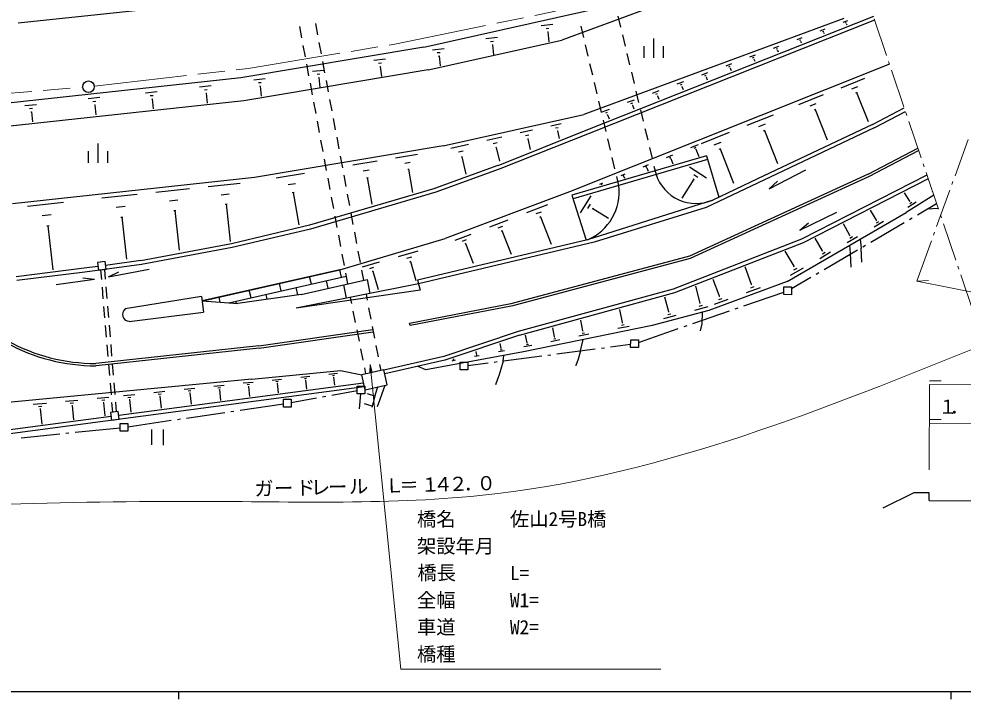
# Model space of a CAD drawing. Units: millimetres, scale not verified. Extents: x 40000 to 680000, y 20000 to 380000.
# Drawn here: x 147316 to 269596, y 204000 to 292121 of the extents above; entities that cross this region are included whole.
import ezdxf
from ezdxf.enums import TextEntityAlignment as Align

# ---------------------------------------------------------------- set-up
doc = ezdxf.new("R2010")
doc.units = ezdxf.units.MM
doc.header["$LTSCALE"] = 1000
doc.linetypes.add('CHAIN', pattern=[18.5, 12, -1.5, 3.5, -1.5])
for name, color, linetype, lineweight in [('M-BGD', 7, 'Continuous', 25), ('M-BGD-HTXT', 7, 'Continuous', 13), ('M-BMK', 2, 'CHAIN', 13), ('M-BMK-ROW', 30, 'Continuous', 25), ('M-BMK-SRVR', 3, 'Continuous', 25), ('M-STR-HTXT', 7, 'Continuous', 13), ('M-STR-STR1', 7, 'Continuous', 25), ('M-TTL-BAND', 7, 'Continuous', 25)]:
    doc.layers.add(name, color=color, linetype=linetype, lineweight=lineweight)
doc.styles.add('ＭＳ ゴシック', font='')
doc.styles.get('ＭＳ ゴシック').set_extended_font_data('MS Gothic')

# ---------------------------------------------------------------- blocks, each defined once
blk = doc.blocks.new('open_arrow')
at = {"color": 0, "linetype": 'Continuous', "lineweight": -2}
blk.add_lwpolyline([(7.5, 1.25), (0, 0), (7.5, -1.25)], dxfattribs=at)

msp = doc.modelspace()

# ---------------------------------------------------------------- linework, layer by layer
at = {"layer": 'M-BGD'}
for p, q in [((250658, 301561), (217646, 289376)), ((147208, 291629), (169737, 294003)), ((199751, 288447), (223873, 293852)), ((257979, 292419), (220961, 277743)), ((224893, 292491), (225244, 291032)), ((183642, 291150), (183917, 289675)), ((185722, 291523), (185997, 290048)), ((214973, 291277), (216467, 291435)), ((220466, 289711), (220119, 291170)), ((254131, 292162), (220487, 279739)), ((258138, 291947), (221150, 277272)), ((254059, 291691), (254651, 291910)), ((254350, 291590), (254500, 291650)), ((254469, 291439), (254509, 291449)), ((254489, 291439), (254519, 291369)), ((215583, 290895), (215952, 290929)), ((215767, 290453), (215857, 290464)), ((215817, 290459), (215951, 289164)), ((225477, 290060), (225828, 288602)), ((251090, 290580), (251712, 290818)), ((251400, 290489), (251551, 290538)), ((251520, 290318), (251560, 290338)), ((251540, 290328), (251590, 290207)), ((184100, 288692), (184376, 287218)), ((186181, 289065), (186456, 287591)), ((200332, 285500), (217646, 289376)), ((207798, 289575), (209293, 289733)), ((208409, 289193), (208778, 289227)), ((208592, 288751), (208682, 288762)), ((208642, 288757), (208776, 287462)), ((221044, 287279), (220697, 288738)), ((229540, 287071), (229549, 289575)), ((245062, 288337), (245744, 288595)), ((248091, 289468), (248753, 289717)), ((248411, 289367), (248572, 289427)), ((248541, 289186), (248591, 289206)), ((248571, 289196), (248630, 289036)), ((199751, 288447), (176045, 284464)), ((200884, 288131), (202378, 288289)), ((201494, 287750), (201863, 287784)), ((226061, 287629), (226411, 286171)), ((228288, 287075), (228293, 288578)), ((230792, 287066), (230798, 288569)), ((241992, 287206), (242714, 287474)), ((245392, 288226), (245562, 288295)), ((245531, 288045), (245582, 288065)), ((245551, 288055), (245631, 287844)), ((184559, 286235), (184834, 284760)), ((186639, 286608), (186915, 285133)), ((193278, 286776), (194773, 286934)), ((193889, 286395), (194258, 286429)), ((201678, 287308), (201767, 287318)), ((201728, 287313), (201862, 286018)), ((260061, 286260), (218639, 269707)), ((221623, 284846), (221276, 286306)), ((238892, 286045), (239645, 286333)), ((242342, 287085), (242523, 287154)), ((242492, 286894), (242532, 286914)), ((242512, 286904), (242611, 286643)), ((200332, 285500), (176455, 281487)), ((185327, 285336), (186822, 285494)), ((185938, 284955), (186307, 284989)), ((194073, 285953), (194162, 285963)), ((194122, 285958), (194257, 284663)), ((226645, 285198), (226995, 283740)), ((235753, 284884), (236545, 285182)), ((239253, 285923), (239443, 285993)), ((239412, 285722), (239462, 285742)), ((239432, 285732), (239551, 285431)), ((176045, 284464), (145559, 281166)), ((177723, 284240), (179217, 284398)), ((178333, 283859), (178703, 283893)), ((185018, 283777), (185293, 282302)), ((186121, 284512), (186211, 284523)), ((186171, 284518), (186305, 283223)), ((187098, 284150), (187373, 282676)), ((222201, 282414), (221854, 283874)), ((232583, 283703), (233415, 284011)), ((236143, 284752), (236334, 284832)), ((236303, 284551), (236353, 284561)), ((236323, 284551), (236452, 284210)), ((253799, 283207), (256849, 284428)), ((163725, 282562), (165220, 282720)), ((170724, 283315), (172218, 283473)), ((171334, 282933), (171703, 282967)), ((171518, 282491), (171607, 282502)), ((171568, 282497), (171702, 281202)), ((178517, 283417), (178607, 283427)), ((178567, 283422), (178701, 282127)), ((227229, 282767), (227579, 281309)), ((229383, 282512), (230246, 282840)), ((232983, 283571), (233194, 283651)), ((233153, 283350), (233203, 283370)), ((233183, 283360), (233332, 282969)), ((255191, 283062), (255953, 283360)), ((255720, 282559), (255911, 282639)), ((255810, 282599), (257320, 278827)), ((176455, 281487), (145778, 278170)), ((156295, 281811), (157789, 281969)), ((156905, 281430), (157274, 281464)), ((164336, 282181), (164705, 282215)), ((164519, 281739), (164609, 281749)), ((164569, 281745), (164703, 280449)), ((185476, 281319), (185751, 279845)), ((187557, 281693), (187832, 280218)), ((222779, 279982), (222432, 281441)), ((226143, 281311), (227036, 281649)), ((226583, 281170), (226804, 281249)), ((229803, 282380), (230014, 282460)), ((229973, 282149), (230033, 282169)), ((230003, 282159), (230172, 281718)), ((248311, 281013), (251522, 282304)), ((148086, 280890), (149581, 281048)), ((148697, 280509), (149066, 280543)), ((148881, 280067), (148970, 280077)), ((148930, 280073), (149065, 278777)), ((157089, 280988), (157179, 280998)), ((157139, 280994), (157273, 279698)), ((222873, 280091), (223796, 280438)), ((223323, 279949), (223554, 280028)), ((226763, 280929), (226823, 280948)), ((226793, 280938), (226971, 280447)), ((227813, 280337), (228163, 278878)), ((249774, 280857), (250576, 281175)), ((250333, 280334), (250533, 280414)), ((250433, 280374), (252002, 276451)), ((257859, 278434), (261974, 280614)), ((258098, 277993), (262133, 280132)), ((185935, 278862), (186210, 277387)), ((188015, 279235), (188291, 277761)), ((202260, 275666), (220487, 279739)), ((223358, 277550), (223011, 279009)), ((223513, 279698), (223573, 279718)), ((223543, 279708), (223741, 279166)), ((241610, 278341), (245031, 279712)), ((220961, 277743), (209344, 273096)), ((212214, 277384), (213838, 277739)), ((216225, 278281), (217548, 278577)), ((216815, 277989), (217145, 278067)), ((217024, 277617), (217104, 277637)), ((217064, 277627), (217291, 276644)), ((228396, 277906), (228747, 276447)), ((258098, 277993), (236323, 267691)), ((257879, 278444), (242988, 271394)), ((243162, 278166), (244025, 278513)), ((243761, 277613), (243972, 277692)), ((243872, 277652), (245570, 273399)), ((186393, 276404), (186668, 274930)), ((188474, 276778), (188749, 275303)), ((207903, 276417), (209838, 276851)), ((221150, 277272), (209523, 272635)), ((212934, 277031), (213335, 277119)), ((213193, 276579), (213293, 276598)), ((213243, 276589), (213549, 275215)), ((223936, 275118), (223589, 276577)), ((235731, 275998), (239343, 277438)), ((157565, 273466), (157574, 275970)), ((202260, 275666), (177832, 271555)), ((203251, 275372), (205537, 275885)), ((208753, 275993), (209244, 276102)), ((209072, 275451), (209192, 275481)), ((209132, 275461), (209536, 273667)), ((228980, 275475), (229331, 274016)), ((234347, 275442), (235310, 275829)), ((234787, 275390), (235028, 275490)), ((234957, 275239), (235017, 275259)), ((234987, 275249), (235355, 274306)), ((237374, 275812), (238276, 276169)), ((237993, 275229), (238223, 275318)), ((238113, 275268), (239880, 270824)), ((257316, 271985), (263739, 275358)), ((156313, 273470), (156318, 274973)), ((158817, 273462), (158822, 274964)), ((186852, 273947), (187127, 272472)), ((188933, 274320), (189208, 272846)), ((196084, 274115), (198921, 274596)), ((204261, 274877), (204833, 275006)), ((204630, 274245), (204770, 274274)), ((204700, 274255), (205203, 272009)), ((236357, 274393), (218938, 269275)), ((236495, 273912), (219086, 268794)), ((224514, 272686), (224167, 274145)), ((231187, 274181), (231999, 274509)), ((231557, 274140), (231758, 274219)), ((231697, 274009), (231747, 274029)), ((231727, 274019), (231995, 273327)), ((236357, 274393), (237941, 269008)), ((257455, 271724), (263838, 275067)), ((190551, 273193), (193698, 273723)), ((197284, 273449), (197995, 273567)), ((209354, 273106), (201149, 270130)), ((228167, 272969), (228839, 273248)), ((228478, 272938), (228648, 273008)), ((228597, 272828), (228637, 272848)), ((228617, 272838), (228796, 272376)), ((229564, 273044), (229826, 271952)), ((234148, 272948), (236367, 271548)), ((177832, 271555), (146504, 268169)), ((180647, 271525), (184306, 272143)), ((187310, 271489), (187586, 270014)), ((189392, 271863), (189667, 270388)), ((191890, 272437), (192672, 272574)), ((192338, 271544), (192539, 271583)), ((192438, 271563), (193017, 268115)), ((197701, 272637), (197872, 272666)), ((197782, 272656), (198292, 269629)), ((209523, 272635), (201317, 269658)), ((225023, 270546), (224746, 271713)), ((225298, 271828), (225830, 272036)), ((225538, 271797), (225669, 271856)), ((225628, 271706), (225668, 271726)), ((225648, 271716), (225737, 271485)), ((257316, 271985), (234157, 261388)), ((257435, 271714), (234256, 261097)), ((234705, 271975), (235255, 271632)), ((244466, 270097), (249233, 272554)), ((264919, 271878), (248671, 263590)), ((171827, 270404), (175966, 270850)), ((182197, 270658), (183119, 270815)), ((222549, 270725), (222960, 270894)), ((222739, 270705), (222840, 270744)), ((222809, 270644), (222829, 270654)), ((222819, 270644), (222829, 270624)), ((234703, 271363), (233172, 268914)), ((234633, 271404), (234773, 271313)), ((242988, 271394), (237168, 268640)), ((244466, 270097), (245572, 271105)), ((265087, 271396), (248879, 263129)), ((158068, 268920), (162628, 269415)), ((165053, 269677), (169402, 270142)), ((173507, 269326), (174549, 269443)), ((182724, 269614), (182955, 269653)), ((182844, 269634), (183551, 265434)), ((201179, 270140), (184943, 265379)), ((201317, 269658), (185072, 264897)), ((187769, 269031), (188044, 267557)), ((189850, 269405), (190126, 267930)), ((218639, 269707), (202518, 263653)), ((218938, 269275), (220790, 263459)), ((220051, 266977), (221432, 269217)), ((262703, 268509), (262026, 269594)), ((265801, 269270), (262227, 267018)), ((265602, 269731), (265633, 269751)), ((148437, 267872), (153107, 268377)), ((159927, 267731), (161069, 267857)), ((166822, 268548), (167904, 268665)), ((174033, 268132), (174294, 268161)), ((174164, 268142), (174697, 263261)), ((213099, 267032), (215808, 268074)), ((237168, 268640), (220941, 263498)), ((221015, 267545), (221358, 268105)), ((262430, 267739), (263504, 268416)), ((262663, 268489), (262733, 268529)), ((262702, 268209), (262973, 268378)), ((150346, 266663), (151508, 266789)), ((167368, 267284), (167639, 267313)), ((167509, 267304), (168061, 262143)), ((188228, 266574), (188503, 265099)), ((190309, 266947), (190584, 265473)), ((214321, 266888), (215003, 267146)), ((221586, 267483), (221677, 267623)), ((221636, 267553), (223655, 266303)), ((236323, 267691), (221801, 263184)), ((246828, 258087), (262227, 267018)), ((248434, 264733), (253251, 267080)), ((258386, 266030), (257620, 267355)), ((264883, 267500), (266366, 267585)), ((160503, 266417), (160784, 266446)), ((160643, 266426), (161235, 260985)), ((184943, 265379), (174837, 262980)), ((208304, 265186), (210682, 266099)), ((214790, 266435), (214961, 266505)), ((214870, 266475), (216230, 262944)), ((248434, 264733), (249570, 265721)), ((254943, 264079), (254087, 265555)), ((258063, 265190), (259288, 265897)), ((258356, 266010), (258427, 266050)), ((258375, 265700), (258686, 265879)), ((150932, 265309), (151223, 265338)), ((151072, 265318), (151693, 259616)), ((185072, 264897), (174955, 262499)), ((190768, 264490), (191043, 263015)), ((203810, 263459), (205896, 264253)), ((209376, 265052), (209977, 265280)), ((209785, 264660), (209935, 264719)), ((209855, 264689), (211046, 261620)), ((174857, 262990), (163088, 260798)), ((188686, 264116), (188961, 262642)), ((188880, 259624), (202518, 263653)), ((220941, 263498), (198953, 258276)), ((221801, 263184), (199081, 257785)), ((204751, 263335), (205273, 263544)), ((205111, 263003), (205241, 263053)), ((205171, 263023), (206154, 260485)), ((248671, 263590), (232068, 257107)), ((248879, 263129), (232227, 256636)), ((251400, 262078), (250454, 263714)), ((254590, 263169), (255915, 263935)), ((254903, 264059), (254984, 264109)), ((254932, 263718), (255263, 263917)), ((256284, 263573), (256410, 262411)), ((174955, 262499), (163186, 260306)), ((191226, 262032), (191502, 260558)), ((196489, 261341), (199006, 262053)), ((247696, 260067), (246561, 262015)), ((251026, 261097), (252441, 261924)), ((251360, 262058), (251450, 262108)), ((251389, 261697), (251750, 261896)), ((255025, 261775), (254939, 262797)), ((255079, 259951), (255025, 261775)), ((256464, 260607), (256410, 262411)), ((158469, 260684), (157477, 260547)), ((157477, 260547), (157614, 259555)), ((158606, 259692), (158469, 260684)), ((163118, 260808), (158538, 260183)), ((189145, 261659), (189420, 260184)), ((191796, 260005), (194002, 260638)), ((197571, 261106), (198202, 261284)), ((197950, 260664), (198110, 260714)), ((198030, 260694), (198732, 258217)), ((234157, 261388), (211014, 255198)), ((234256, 261097), (211093, 254908)), ((155781, 259812), (146982, 258721)), ((155840, 259311), (147040, 258220)), ((157545, 260056), (155771, 259812)), ((163186, 260306), (155840, 259311)), ((157614, 259555), (158606, 259692)), ((157894, 259614), (157999, 258362)), ((158395, 259662), (158500, 258410)), ((158913, 258689), (164186, 259682)), ((158913, 258689), (160268, 259335)), ((188880, 259624), (171054, 255580)), ((171144, 255600), (188880, 259624)), ((188880, 259624), (189491, 259763)), ((189107, 258652), (188880, 259624)), ((191685, 259575), (191930, 258261)), ((192747, 259801), (193299, 259959)), ((193077, 259419), (193217, 259459)), ((193147, 259439), (193830, 257052)), ((242188, 257733), (241355, 259980)), ((247241, 258907), (248918, 259883)), ((247636, 260028), (247747, 260097)), ((247675, 259607), (248096, 259846)), ((152137, 257701), (157099, 258395)), ((155607, 258580), (157099, 258395)), ((174509, 255338), (189678, 258780)), ((183870, 256436), (192412, 258380)), ((185197, 257764), (184970, 258747)), ((187369, 257236), (187152, 258208)), ((189603, 259201), (189865, 257798)), ((192412, 258380), (192766, 256545)), ((198953, 258276), (199279, 256993)), ((246828, 258087), (236656, 254336)), ((238045, 256185), (237242, 258371)), ((158082, 257366), (158206, 255871)), ((158583, 257414), (158707, 255919)), ((177376, 255989), (177159, 256971)), ((181286, 256876), (181070, 257859)), ((199081, 257785), (183222, 254666)), ((199279, 256993), (183222, 254666)), ((183459, 256378), (183242, 257320)), ((189364, 257679), (189718, 255945)), ((232068, 257107), (211983, 251608)), ((235558, 255312), (234975, 257498)), ((241543, 256673), (243349, 257338)), ((242086, 257282), (242548, 257451)), ((242128, 257713), (242238, 257753)), ((170976, 256172), (161092, 254554)), ((170976, 256172), (171229, 254137)), ((171044, 255610), (175691, 255253)), ((173397, 255432), (173249, 256083)), ((183870, 256436), (175691, 255253)), ((179479, 255801), (179331, 256433)), ((190209, 256043), (190370, 255251)), ((192275, 256447), (192421, 255688)), ((232227, 256636), (212111, 251117)), ((231477, 254174), (230962, 256079)), ((237421, 255155), (239186, 255810)), ((237954, 255754), (238395, 255913)), ((237985, 256165), (238096, 256204)), ((158289, 254874), (158414, 253379)), ((158790, 254923), (158915, 253428)), ((175490, 255264), (175431, 255545)), ((192610, 254706), (192893, 253233)), ((211014, 255198), (197921, 252680)), ((211063, 254908), (197990, 252389)), ((225481, 252773), (225146, 254487)), ((234873, 254383), (236598, 254847)), ((235426, 254902), (235857, 255020)), ((235498, 255292), (235608, 255322)), ((161607, 252939), (171229, 254137)), ((190568, 254271), (190866, 252801)), ((236656, 254336), (229306, 252399)), ((230842, 253315), (232447, 253750)), ((231355, 253804), (231756, 253903)), ((231426, 254164), (231527, 254194)), ((235824, 254119), (235769, 252626)), ((158497, 252383), (158622, 250888)), ((158998, 252431), (159123, 250936)), ((193082, 252251), (193366, 250778)), ((197990, 252389), (197921, 252680)), ((229306, 252399), (212645, 248991)), ((216689, 250921), (216452, 252104)), ((220368, 251689), (220092, 253102)), ((224867, 252044), (226331, 252329)), ((225359, 252443), (225720, 252512)), ((225441, 252763), (225531, 252783)), ((235769, 252626), (235565, 251725)), ((178386, 249764), (193160, 251875)), ((178425, 249463), (193209, 251575)), ((191065, 251821), (191363, 250351)), ((211983, 251608), (202334, 248387)), ((212141, 251127), (202473, 247905)), ((213140, 250172), (212943, 251144)), ((216588, 250661), (216868, 250720)), ((216649, 250911), (216719, 250921)), ((219825, 251060), (221108, 251306)), ((220257, 251409), (220578, 251468)), ((220328, 251689), (220408, 251699)), ((178386, 249764), (157280, 247484)), ((178415, 249463), (157309, 247184)), ((158705, 249892), (158829, 248397)), ((159206, 249940), (159330, 248445)), ((193555, 249796), (193838, 248323)), ((209761, 249422), (209623, 250084)), ((212707, 249662), (213730, 249859)), ((213049, 249942), (213299, 249991)), ((213110, 250162), (213170, 250172)), ((216206, 250341), (217349, 250568)), ((220058, 249115), (220394, 250567)), ((191561, 249371), (191859, 247901)), ((202334, 248387), (194584, 246611)), ((212645, 248991), (200014, 246662)), ((206321, 248413), (206933, 248531)), ((206583, 248712), (206524, 249043)), ((206532, 248582), (206683, 248612)), ((206563, 248712), (206603, 248722)), ((209419, 249013), (210221, 249170)), ((209690, 249242), (209891, 249282)), ((209731, 249413), (209781, 249422)), ((210026, 247769), (210108, 248520)), ((220058, 249115), (219744, 248035)), ((158912, 247400), (159037, 245905)), ((159413, 247448), (159538, 245954)), ((194027, 247341), (194173, 246582)), ((202473, 247905), (194702, 246120)), ((200014, 246662), (199004, 247106)), ((203434, 247842), (203855, 247931)), ((203575, 247962), (203675, 247981)), ((203595, 248052), (203625, 248062)), ((203605, 248052), (203605, 248072)), ((210026, 247779), (209741, 246748)), ((219440, 247204), (219430, 247174)), ((219744, 248035), (219440, 247204)), ((177489, 245449), (188964, 246591)), ((183812, 245728), (184984, 245854)), ((187469, 246115), (188582, 246232)), ((187910, 245933), (188190, 245963)), ((188964, 246591), (191707, 246010)), ((194574, 246671), (191707, 246010)), ((192161, 244045), (191707, 246010)), ((192058, 246921), (192218, 246129)), ((195028, 244706), (194574, 246671)), ((209428, 245797), (209094, 244847)), ((209458, 245867), (209428, 245797)), ((209741, 246748), (209458, 245867)), ((177489, 245449), (137795, 241633)), ((159120, 244909), (159245, 243414)), ((159621, 244957), (159746, 243462)), ((191953, 244947), (160262, 240752)), ((172567, 244545), (173890, 244691)), ((176366, 244952), (177638, 245078)), ((176866, 244740), (177186, 244779)), ((180114, 245340), (181336, 245466)), ((180604, 245148), (180904, 245177)), ((180743, 244917), (180813, 244927)), ((180773, 244917), (180909, 243684)), ((184282, 245546), (184572, 245575)), ((184411, 245315), (184481, 245324)), ((184451, 245325), (184567, 244172)), ((188039, 245723), (188099, 245722)), ((188069, 245723), (188186, 244650)), ((192161, 244045), (195008, 244696)), ((194727, 244637), (194313, 243527)), ((209094, 244847), (209043, 244707)), ((192012, 244446), (139113, 237441)), ((160852, 243324), (162325, 243479)), ((164811, 243741), (166234, 243886)), ((165371, 243509), (165732, 243548)), ((168709, 244148), (170082, 244294)), ((169259, 243926), (169600, 243965)), ((169419, 243665), (169499, 243674)), ((169459, 243665), (169614, 242191)), ((173088, 244333), (173418, 244372)), ((173237, 244082), (173327, 244092)), ((173277, 244092), (173432, 242699)), ((177015, 244499), (177095, 244509)), ((177055, 244509), (177191, 243196)), ((191568, 243546), (191381, 241623)), ((193430, 243249), (192469, 243533)), ((193765, 244440), (193430, 243269)), ((194313, 243527), (194009, 242696)), ((149177, 242204), (150871, 242358)), ((153346, 242590), (154960, 242744)), ((153976, 242327), (154387, 242366)), ((157435, 242976), (158968, 243121)), ((158045, 242723), (158426, 242762)), ((158214, 242432), (158314, 242442)), ((158264, 242442), (158429, 240708)), ((159328, 242417), (159432, 241166)), ((159829, 242466), (159933, 241214)), ((161432, 243082), (161803, 243121)), ((161602, 242801), (161692, 242811)), ((161652, 242811), (161826, 241157)), ((165530, 243238), (165620, 243247)), ((165580, 243238), (165745, 241674)), ((193055, 241958), (192094, 242242)), ((193177, 242389), (193004, 241798)), ((193430, 243269), (193177, 242389)), ((194009, 242696), (193716, 241876)), ((149848, 241921), (150268, 241959)), ((150037, 241600), (150137, 241609)), ((150087, 241599), (150270, 239625)), ((154166, 242016), (154266, 242025)), ((154216, 242026), (154389, 240172)), ((160194, 241243), (159201, 241116)), ((159201, 241116), (159328, 240124)), ((160320, 240251), (160194, 241243)), ((159270, 240615), (138894, 237922)), ((159328, 240124), (160320, 240251)), ((164493, 238924), (164486, 236920)), ((165996, 238918), (165989, 236915)), ((263200, 230720), (259186, 228731)), ((265204, 230713), (263200, 230720)), ((265200, 229711), (265204, 230713)), ((265200, 229711), (312795, 229543))]:
    msp.add_line(p, q, dxfattribs=at)
for centre, radius, start, end in [((235012, 273656), 5450, 198.15538, 293.2604), ((218298, 269739), 6772, 293.02594, 6.83147), ((161591, 253821), 872, 124.21352, 271.11712), ((157234, 271017), 23832, 241.10743, 270.12147), ((157234, 271017), 23532, 241.10743, 270.12147)]:
    msp.add_arc(centre, radius, start, end, dxfattribs=at)
at = {"layer": 'M-BGD-HTXT'}
for p, q in [((258082, 292109), (259682, 287372)), ((259938, 286614), (260066, 286235)), ((260322, 285477), (261922, 280740)), ((262178, 279982), (262306, 279603)), ((262562, 278845), (264162, 274108)), ((270251, 276512), (268550, 271810)), ((264418, 273350), (264546, 272971)), ((264802, 272213), (266402, 267476)), ((268278, 271058), (268142, 270682)), ((267870, 269929), (266168, 265228)), ((266658, 266718), (266786, 266339)), ((267042, 265581), (268642, 260844)), ((265896, 264475), (265760, 264099)), ((265488, 263347), (263608, 258149)), ((268898, 260086), (269026, 259707)), ((269282, 258949), (270882, 254212))]:
    msp.add_line(p, q, dxfattribs=at)
at = {"layer": 'M-BMK'}
for p, q in [((196006, 288851), (216828, 293135)), ((177021, 285703), (196006, 288851)), ((157087, 283419), (177021, 285703)), ((137015, 281727), (155594, 283274))]:
    msp.add_line(p, q, dxfattribs=at)
at = {"layer": 'M-BMK-ROW'}
for p, q in [((263670, 266756), (266158, 268217)), ((257634, 263211), (261946, 265743)), ((262636, 266148), (262981, 266351)), ((251598, 259667), (255910, 262199)), ((256599, 262604), (256944, 262806)), ((250563, 259059), (250908, 259262)), ((247386, 257193), (249873, 258654)), ((246381, 256395), (246385, 257397)), ((246385, 257397), (247386, 257394)), ((247386, 257394), (247383, 256392)), ((241216, 254936), (246382, 256726)), ((247383, 256392), (246381, 256395)), ((240082, 254544), (240460, 254675)), ((234602, 252645), (239326, 254282)), ((227545, 250201), (232712, 251991)), ((233468, 252252), (233846, 252383)), ((222752, 249471), (223149, 249523)), ((223942, 249626), (226543, 249964)), ((226541, 249533), (226545, 250535)), ((227543, 249530), (226541, 249533)), ((226545, 250535), (227547, 250532)), ((227547, 250532), (227543, 249530)), ((210059, 247820), (215018, 248465)), ((215811, 248568), (216208, 248620)), ((217001, 248723), (221959, 249368)), ((204472, 246656), (204475, 247658)), ((204475, 247658), (205477, 247654)), ((205477, 247654), (205474, 246653)), ((205476, 247224), (208076, 247562)), ((208869, 247665), (209266, 247717)), ((205474, 246653), (204472, 246656)), ((187832, 243369), (191118, 243959)), ((191117, 243548), (191120, 244550)), ((192119, 243544), (191117, 243548)), ((191120, 244550), (192122, 244546)), ((192122, 244546), (192119, 243544)), ((175959, 241437), (181575, 242269)), ((181574, 241839), (181577, 242840)), ((181577, 242840), (182579, 242837)), ((182579, 242837), (182576, 241835)), ((182578, 242426), (185864, 243016)), ((186651, 243157), (187045, 243228)), ((169034, 240411), (173980, 241144)), ((174771, 241261), (175167, 241320)), ((182576, 241835), (181574, 241839)), ((160435, 238708), (160439, 239709)), ((160439, 239709), (161440, 239706)), ((161440, 239706), (161437, 238704)), ((161439, 239285), (167056, 240118)), ((167847, 240235), (168243, 240293)), ((153398, 238442), (153795, 238483)), ((154591, 238564), (160437, 239158)), ((161437, 238704), (160435, 238708)), ((147627, 237855), (152602, 238361))]:
    msp.add_line(p, q, dxfattribs=at)
at = {"layer": 'M-BMK-SRVR'}
msp.add_circle((156335, 283332), 751, dxfattribs=at)
at = {"layer": 'M-STR-HTXT'}
for p, q in [((263608, 258149), (265110, 258244)), ((263608, 258149), (418465, 227246)), ((265214, 233718), (265253, 244738)), ((265253, 244738), (312848, 244559)), ((265255, 245239), (266758, 245234)), ((265236, 239729), (271497, 239697)), ((265238, 240230), (266740, 240215))]:
    msp.add_line(p, q, dxfattribs=at)
msp.add_lwpolyline([(192815, 247348), (196787, 207865), (230463, 207865)], dxfattribs=at)
msp.add_open_spline([(116900, 228253), (135054, 228965), (153208, 229676), (171494, 229610), (184170, 229564), (196910, 229144), (209337, 230630), (230964, 233218), (251644, 241580), (272324, 249942)], degree=3, knots=[0, 0, 0, 0, 1, 1, 1, 2, 2, 2, 3, 3, 3, 3], dxfattribs=at)
at = {"layer": 'M-TTL-BAND'}
for p, q in [((40000, 205000), (579000, 205000)), ((168000, 205000), (168000, 204000)), ((268000, 205000), (268000, 204000))]:
    msp.add_line(p, q, dxfattribs=at)

# ---------------------------------------------------------------- block references
at = {"layer": 'M-STR-HTXT', "xscale": 133, "yscale": 133, "rotation": 275.7}
msp.add_blockref('open_arrow', (192815, 247348), dxfattribs=at)

# ---------------------------------------------------------------- texts
at = {"layer": 'M-STR-HTXT', "style": 'ＭＳ ゴシック'}
for s, rotation, p in [('１', 359.787, (266368, 240414)), ('．', 359.787, (267860, 240408)), ('ガ', 1.421, (177845, 229770)), ('ド', 1.421, (183245, 229901)), ('レ', 1.421, (185168, 229945)), ('ル', 1.421, (190097, 230067)), ('Ｌ', 1.421, (194746, 230191)), ('１', 1.421, (199395, 230305)), ('４', 1.421, (201038, 230339)), ('２', 1.421, (203002, 230392)), ('０', 1.421, (206618, 230480)), ('ー', 1.421, (180379, 229831)), ('ー', 1.421, (187372, 230007)), ('＝', 1.421, (196620, 230235)), ('．', 1.421, (204935, 230436))]:
    msp.add_text(s, height=1833, rotation=rotation, dxfattribs=at).set_placement(p, align=Align.BOTTOM_LEFT)
at = {"layer": 'M-STR-STR1', "style": 'ＭＳ ゴシック'}
for s, p in [('橋名', (198863, 225861)), ('佐山2号B橋', (210908, 225861)), ('架設年月', (198863, 222361)), ('橋長', (198931, 218913)), ('L=', (210908, 218861)), ('全幅', (198863, 215361)), ('W1=', (210908, 215361)), ('車道', (198863, 211861)), ('W2=', (210908, 211861)), ('橋種', (198863, 208361))]:
    msp.add_text(s, height=1833, dxfattribs=at).set_placement(p, align=Align.BOTTOM_LEFT)

doc.saveas('drawing.dxf')
